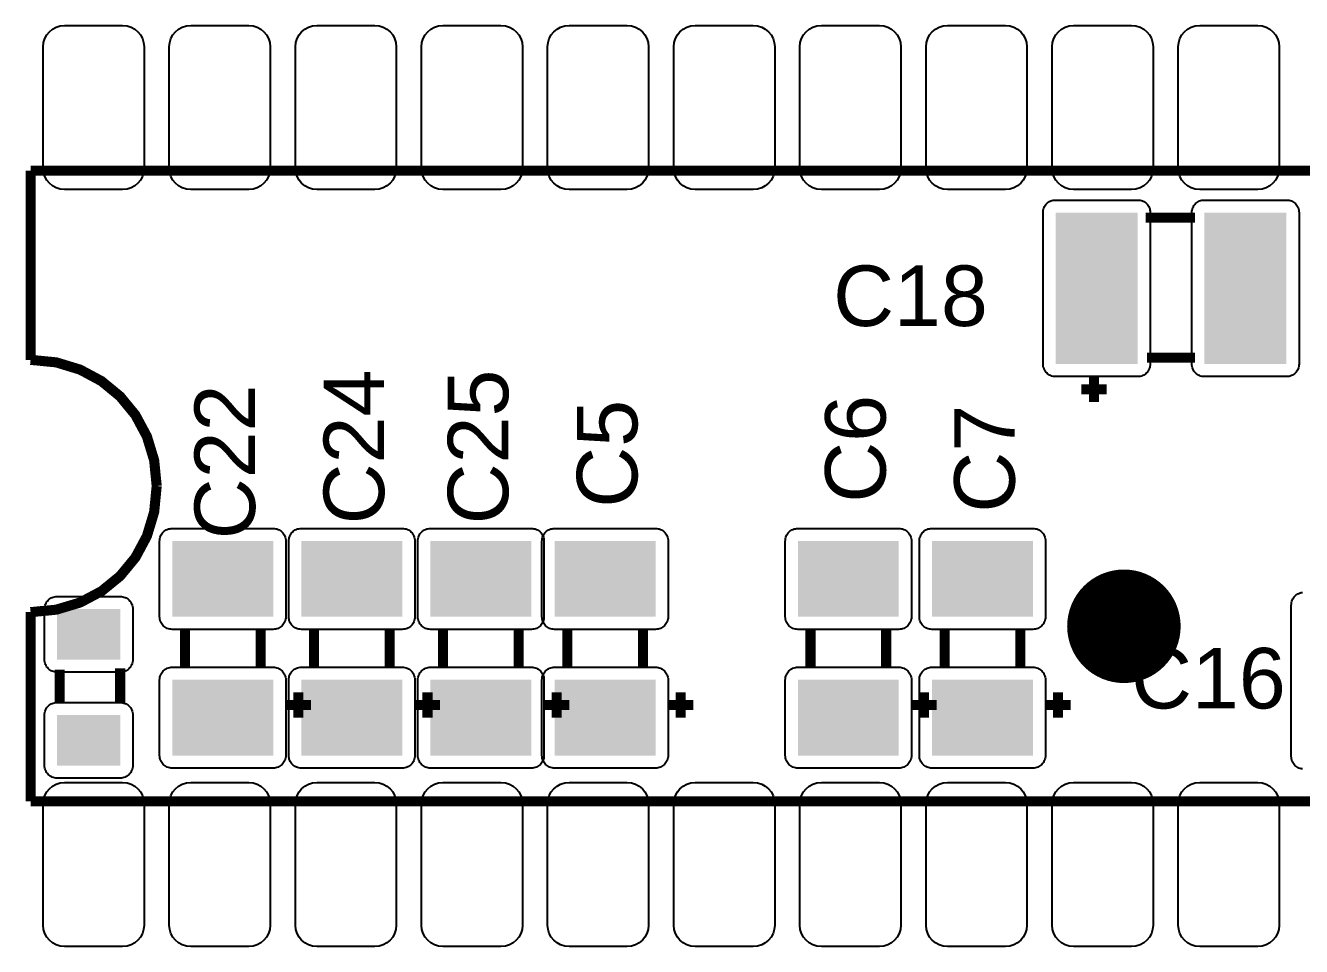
# Model space of a CAD drawing. Header units: inches. Extents: x -2.62 to 2.61, y -2.28 to 2.28.
# Drawn here: x -1.934 to -0.922, y -0.789 to -0.059 of the extents above; entities that cross this region are included whole.
import ezdxf

# ---------------------------------------------------------------- set-up
doc = ezdxf.new("R2010")
doc.units = ezdxf.units.IN
doc.layers.get('0').update_dxf_attribs({"linetype": 'CONTINUOUS'})

# ---------------------------------------------------------------- blocks, each defined once
blk = doc.blocks.new('RPAD')
blk.add_trace([(-0.5, -0.5), (-0.5, 0.5), (0.5, -0.5), (0.5, 0.5)])
blk = doc.blocks.new('EPAD')
at = {"const_width": 0.5}
blk.add_lwpolyline([(-0.25, 0, 1), (0.25, 0, 1)], format="xyb", close=True, dxfattribs=at)

msp = doc.modelspace()

# ---------------------------------------------------------------- linework, layer by layer
for points in [[(-1.857, -0.189409), (-1.903, -0.189409), (-1.906476, -0.189071), (-1.90969, -0.188098), (-1.912581, -0.186552), (-1.915086, -0.184495), (-1.917143, -0.181991), (-1.918689, -0.1791), (-1.919662, -0.175885), (-1.92, -0.172409), (-1.92, -0.076409), (-1.919662, -0.072933), (-1.918689, -0.069719), (-1.917143, -0.066828), (-1.915086, -0.064324), (-1.912581, -0.062267), (-1.90969, -0.060721), (-1.906476, -0.059748), (-1.903, -0.059409), (-1.857, -0.059409), (-1.853524, -0.059748), (-1.85031, -0.060721), (-1.847419, -0.062267), (-1.844914, -0.064324), (-1.842857, -0.066828), (-1.841311, -0.069719), (-1.840338, -0.072933), (-1.84, -0.076409), (-1.84, -0.172409), (-1.840338, -0.175885), (-1.841311, -0.1791), (-1.842857, -0.181991), (-1.844914, -0.184495), (-1.847419, -0.186552), (-1.85031, -0.188098), (-1.853524, -0.189071), (-1.857, -0.189409)], [(-1.757, -0.189409), (-1.803, -0.189409), (-1.806476, -0.189071), (-1.80969, -0.188098), (-1.812581, -0.186552), (-1.815086, -0.184495), (-1.817143, -0.181991), (-1.818689, -0.1791), (-1.819662, -0.175885), (-1.82, -0.172409), (-1.82, -0.076409), (-1.819662, -0.072933), (-1.818689, -0.069719), (-1.817143, -0.066828), (-1.815086, -0.064324), (-1.812581, -0.062267), (-1.80969, -0.060721), (-1.806476, -0.059748), (-1.803, -0.059409), (-1.757, -0.059409), (-1.753524, -0.059748), (-1.75031, -0.060721), (-1.747419, -0.062267), (-1.744914, -0.064324), (-1.742857, -0.066828), (-1.741311, -0.069719), (-1.740338, -0.072933), (-1.74, -0.076409), (-1.74, -0.172409), (-1.740338, -0.175885), (-1.741311, -0.1791), (-1.742857, -0.181991), (-1.744914, -0.184495), (-1.747419, -0.186552), (-1.75031, -0.188098), (-1.753524, -0.189071), (-1.757, -0.189409)], [(-1.657, -0.189409), (-1.703, -0.189409), (-1.706476, -0.189071), (-1.70969, -0.188098), (-1.712581, -0.186552), (-1.715086, -0.184495), (-1.717143, -0.181991), (-1.718689, -0.1791), (-1.719662, -0.175885), (-1.72, -0.172409), (-1.72, -0.076409), (-1.719662, -0.072933), (-1.718689, -0.069719), (-1.717143, -0.066828), (-1.715086, -0.064324), (-1.712581, -0.062267), (-1.70969, -0.060721), (-1.706476, -0.059748), (-1.703, -0.059409), (-1.657, -0.059409), (-1.653524, -0.059748), (-1.65031, -0.060721), (-1.647419, -0.062267), (-1.644914, -0.064324), (-1.642857, -0.066828), (-1.641311, -0.069719), (-1.640338, -0.072933), (-1.64, -0.076409), (-1.64, -0.172409), (-1.640338, -0.175885), (-1.641311, -0.1791), (-1.642857, -0.181991), (-1.644914, -0.184495), (-1.647419, -0.186552), (-1.65031, -0.188098), (-1.653524, -0.189071), (-1.657, -0.189409)], [(-1.557, -0.189409), (-1.603, -0.189409), (-1.606476, -0.189071), (-1.60969, -0.188098), (-1.612581, -0.186552), (-1.615086, -0.184495), (-1.617143, -0.181991), (-1.618689, -0.1791), (-1.619662, -0.175885), (-1.62, -0.172409), (-1.62, -0.076409), (-1.619662, -0.072933), (-1.618689, -0.069719), (-1.617143, -0.066828), (-1.615086, -0.064324), (-1.612581, -0.062267), (-1.60969, -0.060721), (-1.606476, -0.059748), (-1.603, -0.059409), (-1.557, -0.059409), (-1.553524, -0.059748), (-1.55031, -0.060721), (-1.547419, -0.062267), (-1.544914, -0.064324), (-1.542857, -0.066828), (-1.541311, -0.069719), (-1.540338, -0.072933), (-1.54, -0.076409), (-1.54, -0.172409), (-1.540338, -0.175885), (-1.541311, -0.1791), (-1.542857, -0.181991), (-1.544914, -0.184495), (-1.547419, -0.186552), (-1.55031, -0.188098), (-1.553524, -0.189071), (-1.557, -0.189409)], [(-1.457, -0.189409), (-1.503, -0.189409), (-1.506476, -0.189071), (-1.50969, -0.188098), (-1.512581, -0.186552), (-1.515086, -0.184495), (-1.517143, -0.181991), (-1.518689, -0.1791), (-1.519662, -0.175885), (-1.52, -0.172409), (-1.52, -0.076409), (-1.519662, -0.072933), (-1.518689, -0.069719), (-1.517143, -0.066828), (-1.515086, -0.064324), (-1.512581, -0.062267), (-1.50969, -0.060721), (-1.506476, -0.059748), (-1.503, -0.059409), (-1.457, -0.059409), (-1.453524, -0.059748), (-1.45031, -0.060721), (-1.447419, -0.062267), (-1.444914, -0.064324), (-1.442857, -0.066828), (-1.441311, -0.069719), (-1.440338, -0.072933), (-1.44, -0.076409), (-1.44, -0.172409), (-1.440338, -0.175885), (-1.441311, -0.1791), (-1.442857, -0.181991), (-1.444914, -0.184495), (-1.447419, -0.186552), (-1.45031, -0.188098), (-1.453524, -0.189071), (-1.457, -0.189409)], [(-1.357, -0.189409), (-1.403, -0.189409), (-1.406476, -0.189071), (-1.40969, -0.188098), (-1.412581, -0.186552), (-1.415086, -0.184495), (-1.417143, -0.181991), (-1.418689, -0.1791), (-1.419662, -0.175885), (-1.42, -0.172409), (-1.42, -0.076409), (-1.419662, -0.072933), (-1.418689, -0.069719), (-1.417143, -0.066828), (-1.415086, -0.064324), (-1.412581, -0.062267), (-1.40969, -0.060721), (-1.406476, -0.059748), (-1.403, -0.059409), (-1.357, -0.059409), (-1.353524, -0.059748), (-1.35031, -0.060721), (-1.347419, -0.062267), (-1.344914, -0.064324), (-1.342857, -0.066828), (-1.341311, -0.069719), (-1.340338, -0.072933), (-1.34, -0.076409), (-1.34, -0.172409), (-1.340338, -0.175885), (-1.341311, -0.1791), (-1.342857, -0.181991), (-1.344914, -0.184495), (-1.347419, -0.186552), (-1.35031, -0.188098), (-1.353524, -0.189071), (-1.357, -0.189409)], [(-1.257, -0.189409), (-1.303, -0.189409), (-1.306476, -0.189071), (-1.30969, -0.188098), (-1.312581, -0.186552), (-1.315086, -0.184495), (-1.317143, -0.181991), (-1.318689, -0.1791), (-1.319662, -0.175885), (-1.32, -0.172409), (-1.32, -0.076409), (-1.319662, -0.072933), (-1.318689, -0.069719), (-1.317143, -0.066828), (-1.315086, -0.064324), (-1.312581, -0.062267), (-1.30969, -0.060721), (-1.306476, -0.059748), (-1.303, -0.059409), (-1.257, -0.059409), (-1.253524, -0.059748), (-1.25031, -0.060721), (-1.247419, -0.062267), (-1.244914, -0.064324), (-1.242857, -0.066828), (-1.241311, -0.069719), (-1.240338, -0.072933), (-1.24, -0.076409), (-1.24, -0.172409), (-1.240338, -0.175885), (-1.241311, -0.1791), (-1.242857, -0.181991), (-1.244914, -0.184495), (-1.247419, -0.186552), (-1.25031, -0.188098), (-1.253524, -0.189071), (-1.257, -0.189409)], [(-1.157, -0.189409), (-1.203, -0.189409), (-1.206476, -0.189071), (-1.20969, -0.188098), (-1.212581, -0.186552), (-1.215086, -0.184495), (-1.217143, -0.181991), (-1.218689, -0.1791), (-1.219662, -0.175885), (-1.22, -0.172409), (-1.22, -0.076409), (-1.219662, -0.072933), (-1.218689, -0.069719), (-1.217143, -0.066828), (-1.215086, -0.064324), (-1.212581, -0.062267), (-1.20969, -0.060721), (-1.206476, -0.059748), (-1.203, -0.059409), (-1.157, -0.059409), (-1.153524, -0.059748), (-1.15031, -0.060721), (-1.147419, -0.062267), (-1.144914, -0.064324), (-1.142857, -0.066828), (-1.141311, -0.069719), (-1.140338, -0.072933), (-1.14, -0.076409), (-1.14, -0.172409), (-1.140338, -0.175885), (-1.141311, -0.1791), (-1.142857, -0.181991), (-1.144914, -0.184495), (-1.147419, -0.186552), (-1.15031, -0.188098), (-1.153524, -0.189071), (-1.157, -0.189409)], [(-1.057, -0.189409), (-1.103, -0.189409), (-1.106476, -0.189071), (-1.10969, -0.188098), (-1.112581, -0.186552), (-1.115086, -0.184495), (-1.117143, -0.181991), (-1.118689, -0.1791), (-1.119662, -0.175885), (-1.12, -0.172409), (-1.12, -0.076409), (-1.119662, -0.072933), (-1.118689, -0.069719), (-1.117143, -0.066828), (-1.115086, -0.064324), (-1.112581, -0.062267), (-1.10969, -0.060721), (-1.106476, -0.059748), (-1.103, -0.059409), (-1.057, -0.059409), (-1.053524, -0.059748), (-1.05031, -0.060721), (-1.047419, -0.062267), (-1.044914, -0.064324), (-1.042857, -0.066828), (-1.041311, -0.069719), (-1.040338, -0.072933), (-1.04, -0.076409), (-1.04, -0.172409), (-1.040338, -0.175885), (-1.041311, -0.1791), (-1.042857, -0.181991), (-1.044914, -0.184495), (-1.047419, -0.186552), (-1.05031, -0.188098), (-1.053524, -0.189071), (-1.057, -0.189409)], [(-0.957, -0.189409), (-1.003, -0.189409), (-1.006476, -0.189071), (-1.00969, -0.188098), (-1.012581, -0.186552), (-1.015086, -0.184495), (-1.017143, -0.181991), (-1.018689, -0.1791), (-1.019662, -0.175885), (-1.02, -0.172409), (-1.02, -0.076409), (-1.019662, -0.072933), (-1.018689, -0.069719), (-1.017143, -0.066828), (-1.015086, -0.064324), (-1.012581, -0.062267), (-1.00969, -0.060721), (-1.006476, -0.059748), (-1.003, -0.059409), (-0.957, -0.059409), (-0.953524, -0.059748), (-0.95031, -0.060721), (-0.947419, -0.062267), (-0.944914, -0.064324), (-0.942857, -0.066828), (-0.941311, -0.069719), (-0.940338, -0.072933), (-0.94, -0.076409), (-0.94, -0.172409), (-0.940338, -0.175885), (-0.941311, -0.1791), (-0.942857, -0.181991), (-0.944914, -0.184495), (-0.947419, -0.186552), (-0.95031, -0.188098), (-0.953524, -0.189071), (-0.957, -0.189409)], [(-1.052224, -0.337717), (-1.117224, -0.337717), (-1.118264, -0.337666), (-1.119269, -0.337518), (-1.120236, -0.337276), (-1.12116, -0.336945), (-1.122036, -0.33653), (-1.12286, -0.336035), (-1.123628, -0.335466), (-1.124334, -0.334826), (-1.124974, -0.33412), (-1.125543, -0.333352), (-1.126038, -0.332528), (-1.126453, -0.331652), (-1.126783, -0.330728), (-1.127026, -0.329761), (-1.127174, -0.328756), (-1.127224, -0.327717), (-1.127224, -0.207717), (-1.127174, -0.206677), (-1.127026, -0.205672), (-1.126783, -0.204705), (-1.126453, -0.203781), (-1.126038, -0.202905), (-1.125543, -0.202081), (-1.124974, -0.201313), (-1.124334, -0.200607), (-1.123628, -0.199967), (-1.12286, -0.199398), (-1.122036, -0.198903), (-1.12116, -0.198488), (-1.120236, -0.198157), (-1.119269, -0.197915), (-1.118264, -0.197767), (-1.117224, -0.197717), (-1.052224, -0.197717), (-1.051185, -0.197767), (-1.05018, -0.197915), (-1.049213, -0.198157), (-1.048289, -0.198488), (-1.047413, -0.198903), (-1.046589, -0.199398), (-1.045821, -0.199967), (-1.045115, -0.200607), (-1.044475, -0.201313), (-1.043906, -0.202081), (-1.043411, -0.202905), (-1.042996, -0.203781), (-1.042665, -0.204705), (-1.042423, -0.205672), (-1.042275, -0.206677), (-1.042224, -0.207717), (-1.042224, -0.327717), (-1.042275, -0.328756), (-1.042423, -0.329761), (-1.042665, -0.330728), (-1.042996, -0.331652), (-1.043411, -0.332528), (-1.043906, -0.333352), (-1.044475, -0.33412), (-1.045115, -0.334826), (-1.045821, -0.335466), (-1.046589, -0.336035), (-1.047413, -0.33653), (-1.048289, -0.336945), (-1.049213, -0.337276), (-1.05018, -0.337518), (-1.051185, -0.337666), (-1.052224, -0.337717)], [(-0.934224, -0.337717), (-0.999224, -0.337717), (-1.000264, -0.337666), (-1.001269, -0.337518), (-1.002236, -0.337276), (-1.00316, -0.336945), (-1.004036, -0.33653), (-1.00486, -0.336035), (-1.005628, -0.335466), (-1.006334, -0.334826), (-1.006974, -0.33412), (-1.007543, -0.333352), (-1.008038, -0.332528), (-1.008453, -0.331652), (-1.008783, -0.330728), (-1.009026, -0.329761), (-1.009174, -0.328756), (-1.009224, -0.327717), (-1.009224, -0.207717), (-1.009174, -0.206677), (-1.009026, -0.205672), (-1.008783, -0.204705), (-1.008453, -0.203781), (-1.008038, -0.202905), (-1.007543, -0.202081), (-1.006974, -0.201313), (-1.006334, -0.200607), (-1.005628, -0.199967), (-1.00486, -0.199398), (-1.004036, -0.198903), (-1.00316, -0.198488), (-1.002236, -0.198157), (-1.001269, -0.197915), (-1.000264, -0.197767), (-0.999224, -0.197717), (-0.934224, -0.197717), (-0.933185, -0.197767), (-0.93218, -0.197915), (-0.931213, -0.198157), (-0.930289, -0.198488), (-0.929413, -0.198903), (-0.928589, -0.199398), (-0.927821, -0.199967), (-0.927115, -0.200607), (-0.926475, -0.201313), (-0.925906, -0.202081), (-0.925411, -0.202905), (-0.924996, -0.203781), (-0.924665, -0.204705), (-0.924423, -0.205672), (-0.924275, -0.206677), (-0.924224, -0.207717), (-0.924224, -0.327717), (-0.924275, -0.328756), (-0.924423, -0.329761), (-0.924665, -0.330728), (-0.924996, -0.331652), (-0.925411, -0.332528), (-0.925906, -0.333352), (-0.926475, -0.33412), (-0.927115, -0.334826), (-0.927821, -0.335466), (-0.928589, -0.336035), (-0.929413, -0.33653), (-0.930289, -0.336945), (-0.931213, -0.337276), (-0.93218, -0.337518), (-0.933185, -0.337666), (-0.934224, -0.337717)], [(-1.727638, -0.468031), (-1.727638, -0.528031), (-1.727688, -0.529071), (-1.727837, -0.530076), (-1.728079, -0.531043), (-1.728409, -0.531967), (-1.728824, -0.532843), (-1.729319, -0.533667), (-1.729888, -0.534435), (-1.730528, -0.535141), (-1.731235, -0.535781), (-1.732002, -0.53635), (-1.732826, -0.536845), (-1.733702, -0.53726), (-1.734626, -0.537591), (-1.735593, -0.537833), (-1.736598, -0.537981), (-1.737638, -0.538031), (-1.817638, -0.538031), (-1.818677, -0.537981), (-1.819682, -0.537833), (-1.820649, -0.537591), (-1.821573, -0.53726), (-1.82245, -0.536845), (-1.823274, -0.53635), (-1.824041, -0.535781), (-1.824747, -0.535141), (-1.825387, -0.534435), (-1.825957, -0.533667), (-1.826452, -0.532843), (-1.826866, -0.531967), (-1.827197, -0.531043), (-1.827439, -0.530076), (-1.827587, -0.529071), (-1.827638, -0.528031), (-1.827638, -0.468031), (-1.827587, -0.466992), (-1.827439, -0.465987), (-1.827197, -0.46502), (-1.826866, -0.464096), (-1.826452, -0.46322), (-1.825957, -0.462396), (-1.825387, -0.461628), (-1.824747, -0.460922), (-1.824041, -0.460282), (-1.823274, -0.459713), (-1.82245, -0.459218), (-1.821573, -0.458803), (-1.820649, -0.458472), (-1.819682, -0.45823), (-1.818677, -0.458082), (-1.817638, -0.458031), (-1.737638, -0.458031), (-1.736598, -0.458082), (-1.735593, -0.45823), (-1.734626, -0.458472), (-1.733702, -0.458803), (-1.732826, -0.459218), (-1.732002, -0.459713), (-1.731235, -0.460282), (-1.730528, -0.460922), (-1.729888, -0.461628), (-1.729319, -0.462396), (-1.728824, -0.46322), (-1.728409, -0.464096), (-1.728079, -0.46502), (-1.727837, -0.465987), (-1.727688, -0.466992), (-1.727638, -0.468031)], [(-1.625276, -0.468031), (-1.625276, -0.528031), (-1.625326, -0.529071), (-1.625474, -0.530076), (-1.625717, -0.531043), (-1.626047, -0.531967), (-1.626462, -0.532843), (-1.626957, -0.533667), (-1.627526, -0.534435), (-1.628166, -0.535141), (-1.628872, -0.535781), (-1.62964, -0.53635), (-1.630464, -0.536845), (-1.63134, -0.53726), (-1.632264, -0.537591), (-1.633231, -0.537833), (-1.634236, -0.537981), (-1.635276, -0.538031), (-1.715276, -0.538031), (-1.716315, -0.537981), (-1.71732, -0.537833), (-1.718287, -0.537591), (-1.719211, -0.53726), (-1.720087, -0.536845), (-1.720911, -0.53635), (-1.721679, -0.535781), (-1.722385, -0.535141), (-1.723025, -0.534435), (-1.723594, -0.533667), (-1.724089, -0.532843), (-1.724504, -0.531967), (-1.724835, -0.531043), (-1.725077, -0.530076), (-1.725225, -0.529071), (-1.725276, -0.528031), (-1.725276, -0.468031), (-1.725225, -0.466992), (-1.725077, -0.465987), (-1.724835, -0.46502), (-1.724504, -0.464096), (-1.724089, -0.46322), (-1.723594, -0.462396), (-1.723025, -0.461628), (-1.722385, -0.460922), (-1.721679, -0.460282), (-1.720911, -0.459713), (-1.720087, -0.459218), (-1.719211, -0.458803), (-1.718287, -0.458472), (-1.71732, -0.45823), (-1.716315, -0.458082), (-1.715276, -0.458031), (-1.635276, -0.458031), (-1.634236, -0.458082), (-1.633231, -0.45823), (-1.632264, -0.458472), (-1.63134, -0.458803), (-1.630464, -0.459218), (-1.62964, -0.459713), (-1.628872, -0.460282), (-1.628166, -0.460922), (-1.627526, -0.461628), (-1.626957, -0.462396), (-1.626462, -0.46322), (-1.626047, -0.464096), (-1.625717, -0.46502), (-1.625474, -0.465987), (-1.625326, -0.466992), (-1.625276, -0.468031)], [(-1.522913, -0.468031), (-1.522913, -0.528031), (-1.522964, -0.529071), (-1.523112, -0.530076), (-1.523354, -0.531043), (-1.523685, -0.531967), (-1.5241, -0.532843), (-1.524594, -0.533667), (-1.525164, -0.534435), (-1.525804, -0.535141), (-1.52651, -0.535781), (-1.527278, -0.53635), (-1.528102, -0.536845), (-1.528978, -0.53726), (-1.529902, -0.537591), (-1.530869, -0.537833), (-1.531874, -0.537981), (-1.532913, -0.538031), (-1.612913, -0.538031), (-1.613953, -0.537981), (-1.614958, -0.537833), (-1.615925, -0.537591), (-1.616849, -0.53726), (-1.617725, -0.536845), (-1.618549, -0.53635), (-1.619317, -0.535781), (-1.620023, -0.535141), (-1.620663, -0.534435), (-1.621232, -0.533667), (-1.621727, -0.532843), (-1.622142, -0.531967), (-1.622472, -0.531043), (-1.622715, -0.530076), (-1.622863, -0.529071), (-1.622913, -0.528031), (-1.622913, -0.468031), (-1.622863, -0.466992), (-1.622715, -0.465987), (-1.622472, -0.46502), (-1.622142, -0.464096), (-1.621727, -0.46322), (-1.621232, -0.462396), (-1.620663, -0.461628), (-1.620023, -0.460922), (-1.619317, -0.460282), (-1.618549, -0.459713), (-1.617725, -0.459218), (-1.616849, -0.458803), (-1.615925, -0.458472), (-1.614958, -0.45823), (-1.613953, -0.458082), (-1.612913, -0.458031), (-1.532913, -0.458031), (-1.531874, -0.458082), (-1.530869, -0.45823), (-1.529902, -0.458472), (-1.528978, -0.458803), (-1.528102, -0.459218), (-1.527278, -0.459713), (-1.52651, -0.460282), (-1.525804, -0.460922), (-1.525164, -0.461628), (-1.524594, -0.462396), (-1.5241, -0.46322), (-1.523685, -0.464096), (-1.523354, -0.46502), (-1.523112, -0.465987), (-1.522964, -0.466992), (-1.522913, -0.468031)], [(-1.424488, -0.468031), (-1.424488, -0.528031), (-1.424539, -0.529071), (-1.424687, -0.530076), (-1.424929, -0.531043), (-1.42526, -0.531967), (-1.425674, -0.532843), (-1.426169, -0.533667), (-1.426739, -0.534435), (-1.427379, -0.535141), (-1.428085, -0.535781), (-1.428852, -0.53635), (-1.429676, -0.536845), (-1.430553, -0.53726), (-1.431477, -0.537591), (-1.432444, -0.537833), (-1.433449, -0.537981), (-1.434488, -0.538031), (-1.514488, -0.538031), (-1.515528, -0.537981), (-1.516533, -0.537833), (-1.5175, -0.537591), (-1.518424, -0.53726), (-1.5193, -0.536845), (-1.520124, -0.53635), (-1.520891, -0.535781), (-1.521598, -0.535141), (-1.522238, -0.534435), (-1.522807, -0.533667), (-1.523302, -0.532843), (-1.523717, -0.531967), (-1.524047, -0.531043), (-1.524289, -0.530076), (-1.524438, -0.529071), (-1.524488, -0.528031), (-1.524488, -0.468031), (-1.524438, -0.466992), (-1.524289, -0.465987), (-1.524047, -0.46502), (-1.523717, -0.464096), (-1.523302, -0.46322), (-1.522807, -0.462396), (-1.522238, -0.461628), (-1.521598, -0.460922), (-1.520891, -0.460282), (-1.520124, -0.459713), (-1.5193, -0.459218), (-1.518424, -0.458803), (-1.5175, -0.458472), (-1.516533, -0.45823), (-1.515528, -0.458082), (-1.514488, -0.458031), (-1.434488, -0.458031), (-1.433449, -0.458082), (-1.432444, -0.45823), (-1.431477, -0.458472), (-1.430553, -0.458803), (-1.429676, -0.459218), (-1.428852, -0.459713), (-1.428085, -0.460282), (-1.427379, -0.460922), (-1.426739, -0.461628), (-1.426169, -0.462396), (-1.425674, -0.46322), (-1.42526, -0.464096), (-1.424929, -0.46502), (-1.424687, -0.465987), (-1.424539, -0.466992), (-1.424488, -0.468031)], [(-1.231575, -0.468031), (-1.231575, -0.528031), (-1.231625, -0.529071), (-1.231774, -0.530076), (-1.232016, -0.531043), (-1.232346, -0.531967), (-1.232761, -0.532843), (-1.233256, -0.533667), (-1.233825, -0.534435), (-1.234465, -0.535141), (-1.235172, -0.535781), (-1.235939, -0.53635), (-1.236763, -0.536845), (-1.237639, -0.53726), (-1.238563, -0.537591), (-1.23953, -0.537833), (-1.240535, -0.537981), (-1.241575, -0.538031), (-1.321575, -0.538031), (-1.322614, -0.537981), (-1.323619, -0.537833), (-1.324586, -0.537591), (-1.32551, -0.53726), (-1.326387, -0.536845), (-1.327211, -0.53635), (-1.327978, -0.535781), (-1.328684, -0.535141), (-1.329324, -0.534435), (-1.329894, -0.533667), (-1.330389, -0.532843), (-1.330803, -0.531967), (-1.331134, -0.531043), (-1.331376, -0.530076), (-1.331524, -0.529071), (-1.331575, -0.528031), (-1.331575, -0.468031), (-1.331524, -0.466992), (-1.331376, -0.465987), (-1.331134, -0.46502), (-1.330803, -0.464096), (-1.330389, -0.46322), (-1.329894, -0.462396), (-1.329324, -0.461628), (-1.328684, -0.460922), (-1.327978, -0.460282), (-1.327211, -0.459713), (-1.326387, -0.459218), (-1.32551, -0.458803), (-1.324586, -0.458472), (-1.323619, -0.45823), (-1.322614, -0.458082), (-1.321575, -0.458031), (-1.241575, -0.458031), (-1.240535, -0.458082), (-1.23953, -0.45823), (-1.238563, -0.458472), (-1.237639, -0.458803), (-1.236763, -0.459218), (-1.235939, -0.459713), (-1.235172, -0.460282), (-1.234465, -0.460922), (-1.233825, -0.461628), (-1.233256, -0.462396), (-1.232761, -0.46322), (-1.232346, -0.464096), (-1.232016, -0.46502), (-1.231774, -0.465987), (-1.231625, -0.466992), (-1.231575, -0.468031)], [(-1.125276, -0.468031), (-1.125276, -0.528031), (-1.125326, -0.529071), (-1.125474, -0.530076), (-1.125717, -0.531043), (-1.126047, -0.531967), (-1.126462, -0.532843), (-1.126957, -0.533667), (-1.127526, -0.534435), (-1.128166, -0.535141), (-1.128872, -0.535781), (-1.12964, -0.53635), (-1.130464, -0.536845), (-1.13134, -0.53726), (-1.132264, -0.537591), (-1.133231, -0.537833), (-1.134236, -0.537981), (-1.135276, -0.538031), (-1.215276, -0.538031), (-1.216315, -0.537981), (-1.21732, -0.537833), (-1.218287, -0.537591), (-1.219211, -0.53726), (-1.220087, -0.536845), (-1.220911, -0.53635), (-1.221679, -0.535781), (-1.222385, -0.535141), (-1.223025, -0.534435), (-1.223594, -0.533667), (-1.224089, -0.532843), (-1.224504, -0.531967), (-1.224835, -0.531043), (-1.225077, -0.530076), (-1.225225, -0.529071), (-1.225276, -0.528031), (-1.225276, -0.468031), (-1.225225, -0.466992), (-1.225077, -0.465987), (-1.224835, -0.46502), (-1.224504, -0.464096), (-1.224089, -0.46322), (-1.223594, -0.462396), (-1.223025, -0.461628), (-1.222385, -0.460922), (-1.221679, -0.460282), (-1.220911, -0.459713), (-1.220087, -0.459218), (-1.219211, -0.458803), (-1.218287, -0.458472), (-1.21732, -0.45823), (-1.216315, -0.458082), (-1.215276, -0.458031), (-1.135276, -0.458031), (-1.134236, -0.458082), (-1.133231, -0.45823), (-1.132264, -0.458472), (-1.13134, -0.458803), (-1.130464, -0.459218), (-1.12964, -0.459713), (-1.128872, -0.460282), (-1.128166, -0.460922), (-1.127526, -0.461628), (-1.126957, -0.462396), (-1.126462, -0.46322), (-1.126047, -0.464096), (-1.125717, -0.46502), (-1.125474, -0.465987), (-1.125326, -0.466992), (-1.125276, -0.468031)], [(-1.918937, -0.561984), (-1.918937, -0.521984), (-1.918887, -0.520945), (-1.918738, -0.51994), (-1.918496, -0.518973), (-1.918165, -0.518049), (-1.917751, -0.517172), (-1.917256, -0.516348), (-1.916687, -0.515581), (-1.916046, -0.514875), (-1.91534, -0.514235), (-1.914573, -0.513665), (-1.913749, -0.513171), (-1.912872, -0.512756), (-1.911948, -0.512425), (-1.910981, -0.512183), (-1.909976, -0.512035), (-1.908937, -0.511984), (-1.858937, -0.511984), (-1.857898, -0.512035), (-1.856893, -0.512183), (-1.855926, -0.512425), (-1.855002, -0.512756), (-1.854125, -0.513171), (-1.853301, -0.513665), (-1.852534, -0.514235), (-1.851828, -0.514875), (-1.851187, -0.515581), (-1.850618, -0.516348), (-1.850123, -0.517172), (-1.849709, -0.518049), (-1.849378, -0.518973), (-1.849136, -0.51994), (-1.848987, -0.520945), (-1.848937, -0.521984), (-1.848937, -0.561984), (-1.848987, -0.563024), (-1.849136, -0.564029), (-1.849378, -0.564996), (-1.849709, -0.56592), (-1.850123, -0.566796), (-1.850618, -0.56762), (-1.851187, -0.568388), (-1.851828, -0.569094), (-1.852534, -0.569734), (-1.853301, -0.570303), (-1.854125, -0.570798), (-1.855002, -0.571213), (-1.855926, -0.571543), (-1.856893, -0.571785), (-1.857898, -0.571934), (-1.858937, -0.571984), (-1.908937, -0.571984), (-1.909976, -0.571934), (-1.910981, -0.571785), (-1.911948, -0.571543), (-1.912872, -0.571213), (-1.913749, -0.570798), (-1.914573, -0.570303), (-1.91534, -0.569734), (-1.916046, -0.569094), (-1.916687, -0.568388), (-1.917256, -0.56762), (-1.917751, -0.566796), (-1.918165, -0.56592), (-1.918496, -0.564996), (-1.918738, -0.564029), (-1.918887, -0.563024), (-1.918937, -0.561984)], [(-1.727638, -0.578031), (-1.727638, -0.638031), (-1.727688, -0.639071), (-1.727837, -0.640076), (-1.728079, -0.641043), (-1.728409, -0.641967), (-1.728824, -0.642843), (-1.729319, -0.643667), (-1.729888, -0.644435), (-1.730528, -0.645141), (-1.731235, -0.645781), (-1.732002, -0.64635), (-1.732826, -0.646845), (-1.733702, -0.64726), (-1.734626, -0.647591), (-1.735593, -0.647833), (-1.736598, -0.647981), (-1.737638, -0.648031), (-1.817638, -0.648031), (-1.818677, -0.647981), (-1.819682, -0.647833), (-1.820649, -0.647591), (-1.821573, -0.64726), (-1.82245, -0.646845), (-1.823274, -0.64635), (-1.824041, -0.645781), (-1.824747, -0.645141), (-1.825387, -0.644435), (-1.825957, -0.643667), (-1.826452, -0.642843), (-1.826866, -0.641967), (-1.827197, -0.641043), (-1.827439, -0.640076), (-1.827587, -0.639071), (-1.827638, -0.638031), (-1.827638, -0.578031), (-1.827587, -0.576992), (-1.827439, -0.575987), (-1.827197, -0.57502), (-1.826866, -0.574096), (-1.826452, -0.57322), (-1.825957, -0.572396), (-1.825387, -0.571628), (-1.824747, -0.570922), (-1.824041, -0.570282), (-1.823274, -0.569713), (-1.82245, -0.569218), (-1.821573, -0.568803), (-1.820649, -0.568472), (-1.819682, -0.56823), (-1.818677, -0.568082), (-1.817638, -0.568031), (-1.737638, -0.568031), (-1.736598, -0.568082), (-1.735593, -0.56823), (-1.734626, -0.568472), (-1.733702, -0.568803), (-1.732826, -0.569218), (-1.732002, -0.569713), (-1.731235, -0.570282), (-1.730528, -0.570922), (-1.729888, -0.571628), (-1.729319, -0.572396), (-1.728824, -0.57322), (-1.728409, -0.574096), (-1.728079, -0.57502), (-1.727837, -0.575987), (-1.727688, -0.576992), (-1.727638, -0.578031)], [(-1.625276, -0.578031), (-1.625276, -0.638031), (-1.625326, -0.639071), (-1.625474, -0.640076), (-1.625717, -0.641043), (-1.626047, -0.641967), (-1.626462, -0.642843), (-1.626957, -0.643667), (-1.627526, -0.644435), (-1.628166, -0.645141), (-1.628872, -0.645781), (-1.62964, -0.64635), (-1.630464, -0.646845), (-1.63134, -0.64726), (-1.632264, -0.647591), (-1.633231, -0.647833), (-1.634236, -0.647981), (-1.635276, -0.648031), (-1.715276, -0.648031), (-1.716315, -0.647981), (-1.71732, -0.647833), (-1.718287, -0.647591), (-1.719211, -0.64726), (-1.720087, -0.646845), (-1.720911, -0.64635), (-1.721679, -0.645781), (-1.722385, -0.645141), (-1.723025, -0.644435), (-1.723594, -0.643667), (-1.724089, -0.642843), (-1.724504, -0.641967), (-1.724835, -0.641043), (-1.725077, -0.640076), (-1.725225, -0.639071), (-1.725276, -0.638031), (-1.725276, -0.578031), (-1.725225, -0.576992), (-1.725077, -0.575987), (-1.724835, -0.57502), (-1.724504, -0.574096), (-1.724089, -0.57322), (-1.723594, -0.572396), (-1.723025, -0.571628), (-1.722385, -0.570922), (-1.721679, -0.570282), (-1.720911, -0.569713), (-1.720087, -0.569218), (-1.719211, -0.568803), (-1.718287, -0.568472), (-1.71732, -0.56823), (-1.716315, -0.568082), (-1.715276, -0.568031), (-1.635276, -0.568031), (-1.634236, -0.568082), (-1.633231, -0.56823), (-1.632264, -0.568472), (-1.63134, -0.568803), (-1.630464, -0.569218), (-1.62964, -0.569713), (-1.628872, -0.570282), (-1.628166, -0.570922), (-1.627526, -0.571628), (-1.626957, -0.572396), (-1.626462, -0.57322), (-1.626047, -0.574096), (-1.625717, -0.57502), (-1.625474, -0.575987), (-1.625326, -0.576992), (-1.625276, -0.578031)], [(-1.522913, -0.578031), (-1.522913, -0.638031), (-1.522964, -0.639071), (-1.523112, -0.640076), (-1.523354, -0.641043), (-1.523685, -0.641967), (-1.5241, -0.642843), (-1.524594, -0.643667), (-1.525164, -0.644435), (-1.525804, -0.645141), (-1.52651, -0.645781), (-1.527278, -0.64635), (-1.528102, -0.646845), (-1.528978, -0.64726), (-1.529902, -0.647591), (-1.530869, -0.647833), (-1.531874, -0.647981), (-1.532913, -0.648031), (-1.612913, -0.648031), (-1.613953, -0.647981), (-1.614958, -0.647833), (-1.615925, -0.647591), (-1.616849, -0.64726), (-1.617725, -0.646845), (-1.618549, -0.64635), (-1.619317, -0.645781), (-1.620023, -0.645141), (-1.620663, -0.644435), (-1.621232, -0.643667), (-1.621727, -0.642843), (-1.622142, -0.641967), (-1.622472, -0.641043), (-1.622715, -0.640076), (-1.622863, -0.639071), (-1.622913, -0.638031), (-1.622913, -0.578031), (-1.622863, -0.576992), (-1.622715, -0.575987), (-1.622472, -0.57502), (-1.622142, -0.574096), (-1.621727, -0.57322), (-1.621232, -0.572396), (-1.620663, -0.571628), (-1.620023, -0.570922), (-1.619317, -0.570282), (-1.618549, -0.569713), (-1.617725, -0.569218), (-1.616849, -0.568803), (-1.615925, -0.568472), (-1.614958, -0.56823), (-1.613953, -0.568082), (-1.612913, -0.568031), (-1.532913, -0.568031), (-1.531874, -0.568082), (-1.530869, -0.56823), (-1.529902, -0.568472), (-1.528978, -0.568803), (-1.528102, -0.569218), (-1.527278, -0.569713), (-1.52651, -0.570282), (-1.525804, -0.570922), (-1.525164, -0.571628), (-1.524594, -0.572396), (-1.5241, -0.57322), (-1.523685, -0.574096), (-1.523354, -0.57502), (-1.523112, -0.575987), (-1.522964, -0.576992), (-1.522913, -0.578031)], [(-1.424488, -0.578031), (-1.424488, -0.638031), (-1.424539, -0.639071), (-1.424687, -0.640076), (-1.424929, -0.641043), (-1.42526, -0.641967), (-1.425674, -0.642843), (-1.426169, -0.643667), (-1.426739, -0.644435), (-1.427379, -0.645141), (-1.428085, -0.645781), (-1.428852, -0.64635), (-1.429676, -0.646845), (-1.430553, -0.64726), (-1.431477, -0.647591), (-1.432444, -0.647833), (-1.433449, -0.647981), (-1.434488, -0.648031), (-1.514488, -0.648031), (-1.515528, -0.647981), (-1.516533, -0.647833), (-1.5175, -0.647591), (-1.518424, -0.64726), (-1.5193, -0.646845), (-1.520124, -0.64635), (-1.520891, -0.645781), (-1.521598, -0.645141), (-1.522238, -0.644435), (-1.522807, -0.643667), (-1.523302, -0.642843), (-1.523717, -0.641967), (-1.524047, -0.641043), (-1.524289, -0.640076), (-1.524438, -0.639071), (-1.524488, -0.638031), (-1.524488, -0.578031), (-1.524438, -0.576992), (-1.524289, -0.575987), (-1.524047, -0.57502), (-1.523717, -0.574096), (-1.523302, -0.57322), (-1.522807, -0.572396), (-1.522238, -0.571628), (-1.521598, -0.570922), (-1.520891, -0.570282), (-1.520124, -0.569713), (-1.5193, -0.569218), (-1.518424, -0.568803), (-1.5175, -0.568472), (-1.516533, -0.56823), (-1.515528, -0.568082), (-1.514488, -0.568031), (-1.434488, -0.568031), (-1.433449, -0.568082), (-1.432444, -0.56823), (-1.431477, -0.568472), (-1.430553, -0.568803), (-1.429676, -0.569218), (-1.428852, -0.569713), (-1.428085, -0.570282), (-1.427379, -0.570922), (-1.426739, -0.571628), (-1.426169, -0.572396), (-1.425674, -0.57322), (-1.42526, -0.574096), (-1.424929, -0.57502), (-1.424687, -0.575987), (-1.424539, -0.576992), (-1.424488, -0.578031)], [(-1.231575, -0.578031), (-1.231575, -0.638031), (-1.231625, -0.639071), (-1.231774, -0.640076), (-1.232016, -0.641043), (-1.232346, -0.641967), (-1.232761, -0.642843), (-1.233256, -0.643667), (-1.233825, -0.644435), (-1.234465, -0.645141), (-1.235172, -0.645781), (-1.235939, -0.64635), (-1.236763, -0.646845), (-1.237639, -0.64726), (-1.238563, -0.647591), (-1.23953, -0.647833), (-1.240535, -0.647981), (-1.241575, -0.648031), (-1.321575, -0.648031), (-1.322614, -0.647981), (-1.323619, -0.647833), (-1.324586, -0.647591), (-1.32551, -0.64726), (-1.326387, -0.646845), (-1.327211, -0.64635), (-1.327978, -0.645781), (-1.328684, -0.645141), (-1.329324, -0.644435), (-1.329894, -0.643667), (-1.330389, -0.642843), (-1.330803, -0.641967), (-1.331134, -0.641043), (-1.331376, -0.640076), (-1.331524, -0.639071), (-1.331575, -0.638031), (-1.331575, -0.578031), (-1.331524, -0.576992), (-1.331376, -0.575987), (-1.331134, -0.57502), (-1.330803, -0.574096), (-1.330389, -0.57322), (-1.329894, -0.572396), (-1.329324, -0.571628), (-1.328684, -0.570922), (-1.327978, -0.570282), (-1.327211, -0.569713), (-1.326387, -0.569218), (-1.32551, -0.568803), (-1.324586, -0.568472), (-1.323619, -0.56823), (-1.322614, -0.568082), (-1.321575, -0.568031), (-1.241575, -0.568031), (-1.240535, -0.568082), (-1.23953, -0.56823), (-1.238563, -0.568472), (-1.237639, -0.568803), (-1.236763, -0.569218), (-1.235939, -0.569713), (-1.235172, -0.570282), (-1.234465, -0.570922), (-1.233825, -0.571628), (-1.233256, -0.572396), (-1.232761, -0.57322), (-1.232346, -0.574096), (-1.232016, -0.57502), (-1.231774, -0.575987), (-1.231625, -0.576992), (-1.231575, -0.578031)], [(-1.125276, -0.578031), (-1.125276, -0.638031), (-1.125326, -0.639071), (-1.125474, -0.640076), (-1.125717, -0.641043), (-1.126047, -0.641967), (-1.126462, -0.642843), (-1.126957, -0.643667), (-1.127526, -0.644435), (-1.128166, -0.645141), (-1.128872, -0.645781), (-1.12964, -0.64635), (-1.130464, -0.646845), (-1.13134, -0.64726), (-1.132264, -0.647591), (-1.133231, -0.647833), (-1.134236, -0.647981), (-1.135276, -0.648031), (-1.215276, -0.648031), (-1.216315, -0.647981), (-1.21732, -0.647833), (-1.218287, -0.647591), (-1.219211, -0.64726), (-1.220087, -0.646845), (-1.220911, -0.64635), (-1.221679, -0.645781), (-1.222385, -0.645141), (-1.223025, -0.644435), (-1.223594, -0.643667), (-1.224089, -0.642843), (-1.224504, -0.641967), (-1.224835, -0.641043), (-1.225077, -0.640076), (-1.225225, -0.639071), (-1.225276, -0.638031), (-1.225276, -0.578031), (-1.225225, -0.576992), (-1.225077, -0.575987), (-1.224835, -0.57502), (-1.224504, -0.574096), (-1.224089, -0.57322), (-1.223594, -0.572396), (-1.223025, -0.571628), (-1.222385, -0.570922), (-1.221679, -0.570282), (-1.220911, -0.569713), (-1.220087, -0.569218), (-1.219211, -0.568803), (-1.218287, -0.568472), (-1.21732, -0.56823), (-1.216315, -0.568082), (-1.215276, -0.568031), (-1.135276, -0.568031), (-1.134236, -0.568082), (-1.133231, -0.56823), (-1.132264, -0.568472), (-1.13134, -0.568803), (-1.130464, -0.569218), (-1.12964, -0.569713), (-1.128872, -0.570282), (-1.128166, -0.570922), (-1.127526, -0.571628), (-1.126957, -0.572396), (-1.126462, -0.57322), (-1.126047, -0.574096), (-1.125717, -0.57502), (-1.125474, -0.575987), (-1.125326, -0.576992), (-1.125276, -0.578031)], [(-1.918937, -0.645984), (-1.918937, -0.605984), (-1.918887, -0.604945), (-1.918738, -0.60394), (-1.918496, -0.602973), (-1.918165, -0.602049), (-1.917751, -0.601172), (-1.917256, -0.600348), (-1.916687, -0.599581), (-1.916046, -0.598875), (-1.91534, -0.598235), (-1.914573, -0.597665), (-1.913749, -0.597171), (-1.912872, -0.596756), (-1.911948, -0.596425), (-1.910981, -0.596183), (-1.909976, -0.596035), (-1.908937, -0.595984), (-1.858937, -0.595984), (-1.857898, -0.596035), (-1.856893, -0.596183), (-1.855926, -0.596425), (-1.855002, -0.596756), (-1.854125, -0.597171), (-1.853301, -0.597665), (-1.852534, -0.598235), (-1.851828, -0.598875), (-1.851187, -0.599581), (-1.850618, -0.600348), (-1.850123, -0.601172), (-1.849709, -0.602049), (-1.849378, -0.602973), (-1.849136, -0.60394), (-1.848987, -0.604945), (-1.848937, -0.605984), (-1.848937, -0.645984), (-1.848987, -0.647024), (-1.849136, -0.648029), (-1.849378, -0.648996), (-1.849709, -0.64992), (-1.850123, -0.650796), (-1.850618, -0.65162), (-1.851187, -0.652388), (-1.851828, -0.653094), (-1.852534, -0.653734), (-1.853301, -0.654303), (-1.854125, -0.654798), (-1.855002, -0.655213), (-1.855926, -0.655543), (-1.856893, -0.655785), (-1.857898, -0.655934), (-1.858937, -0.655984), (-1.908937, -0.655984), (-1.909976, -0.655934), (-1.910981, -0.655785), (-1.911948, -0.655543), (-1.912872, -0.655213), (-1.913749, -0.654798), (-1.914573, -0.654303), (-1.91534, -0.653734), (-1.916046, -0.653094), (-1.916687, -0.652388), (-1.917256, -0.65162), (-1.917751, -0.650796), (-1.918165, -0.64992), (-1.918496, -0.648996), (-1.918738, -0.648029), (-1.918887, -0.647024), (-1.918937, -0.645984)], [(-1.903, -0.659409), (-1.857, -0.659409), (-1.853524, -0.659748), (-1.85031, -0.660721), (-1.847419, -0.662267), (-1.844914, -0.664324), (-1.842857, -0.666828), (-1.841311, -0.669719), (-1.840338, -0.672933), (-1.84, -0.676409), (-1.84, -0.772409), (-1.840338, -0.775885), (-1.841311, -0.7791), (-1.842857, -0.781991), (-1.844914, -0.784495), (-1.847419, -0.786552), (-1.85031, -0.788098), (-1.853524, -0.789071), (-1.857, -0.789409), (-1.903, -0.789409), (-1.906476, -0.789071), (-1.90969, -0.788098), (-1.912581, -0.786552), (-1.915086, -0.784495), (-1.917143, -0.781991), (-1.918689, -0.7791), (-1.919662, -0.775885), (-1.92, -0.772409), (-1.92, -0.676409), (-1.919662, -0.672933), (-1.918689, -0.669719), (-1.917143, -0.666828), (-1.915086, -0.664324), (-1.912581, -0.662267), (-1.90969, -0.660721), (-1.906476, -0.659748), (-1.903, -0.659409)], [(-1.803, -0.659409), (-1.757, -0.659409), (-1.753524, -0.659748), (-1.75031, -0.660721), (-1.747419, -0.662267), (-1.744914, -0.664324), (-1.742857, -0.666828), (-1.741311, -0.669719), (-1.740338, -0.672933), (-1.74, -0.676409), (-1.74, -0.772409), (-1.740338, -0.775885), (-1.741311, -0.7791), (-1.742857, -0.781991), (-1.744914, -0.784495), (-1.747419, -0.786552), (-1.75031, -0.788098), (-1.753524, -0.789071), (-1.757, -0.789409), (-1.803, -0.789409), (-1.806476, -0.789071), (-1.80969, -0.788098), (-1.812581, -0.786552), (-1.815086, -0.784495), (-1.817143, -0.781991), (-1.818689, -0.7791), (-1.819662, -0.775885), (-1.82, -0.772409), (-1.82, -0.676409), (-1.819662, -0.672933), (-1.818689, -0.669719), (-1.817143, -0.666828), (-1.815086, -0.664324), (-1.812581, -0.662267), (-1.80969, -0.660721), (-1.806476, -0.659748), (-1.803, -0.659409)], [(-1.703, -0.659409), (-1.657, -0.659409), (-1.653524, -0.659748), (-1.65031, -0.660721), (-1.647419, -0.662267), (-1.644914, -0.664324), (-1.642857, -0.666828), (-1.641311, -0.669719), (-1.640338, -0.672933), (-1.64, -0.676409), (-1.64, -0.772409), (-1.640338, -0.775885), (-1.641311, -0.7791), (-1.642857, -0.781991), (-1.644914, -0.784495), (-1.647419, -0.786552), (-1.65031, -0.788098), (-1.653524, -0.789071), (-1.657, -0.789409), (-1.703, -0.789409), (-1.706476, -0.789071), (-1.70969, -0.788098), (-1.712581, -0.786552), (-1.715086, -0.784495), (-1.717143, -0.781991), (-1.718689, -0.7791), (-1.719662, -0.775885), (-1.72, -0.772409), (-1.72, -0.676409), (-1.719662, -0.672933), (-1.718689, -0.669719), (-1.717143, -0.666828), (-1.715086, -0.664324), (-1.712581, -0.662267), (-1.70969, -0.660721), (-1.706476, -0.659748), (-1.703, -0.659409)], [(-1.603, -0.659409), (-1.557, -0.659409), (-1.553524, -0.659748), (-1.55031, -0.660721), (-1.547419, -0.662267), (-1.544914, -0.664324), (-1.542857, -0.666828), (-1.541311, -0.669719), (-1.540338, -0.672933), (-1.54, -0.676409), (-1.54, -0.772409), (-1.540338, -0.775885), (-1.541311, -0.7791), (-1.542857, -0.781991), (-1.544914, -0.784495), (-1.547419, -0.786552), (-1.55031, -0.788098), (-1.553524, -0.789071), (-1.557, -0.789409), (-1.603, -0.789409), (-1.606476, -0.789071), (-1.60969, -0.788098), (-1.612581, -0.786552), (-1.615086, -0.784495), (-1.617143, -0.781991), (-1.618689, -0.7791), (-1.619662, -0.775885), (-1.62, -0.772409), (-1.62, -0.676409), (-1.619662, -0.672933), (-1.618689, -0.669719), (-1.617143, -0.666828), (-1.615086, -0.664324), (-1.612581, -0.662267), (-1.60969, -0.660721), (-1.606476, -0.659748), (-1.603, -0.659409)], [(-1.503, -0.659409), (-1.457, -0.659409), (-1.453524, -0.659748), (-1.45031, -0.660721), (-1.447419, -0.662267), (-1.444914, -0.664324), (-1.442857, -0.666828), (-1.441311, -0.669719), (-1.440338, -0.672933), (-1.44, -0.676409), (-1.44, -0.772409), (-1.440338, -0.775885), (-1.441311, -0.7791), (-1.442857, -0.781991), (-1.444914, -0.784495), (-1.447419, -0.786552), (-1.45031, -0.788098), (-1.453524, -0.789071), (-1.457, -0.789409), (-1.503, -0.789409), (-1.506476, -0.789071), (-1.50969, -0.788098), (-1.512581, -0.786552), (-1.515086, -0.784495), (-1.517143, -0.781991), (-1.518689, -0.7791), (-1.519662, -0.775885), (-1.52, -0.772409), (-1.52, -0.676409), (-1.519662, -0.672933), (-1.518689, -0.669719), (-1.517143, -0.666828), (-1.515086, -0.664324), (-1.512581, -0.662267), (-1.50969, -0.660721), (-1.506476, -0.659748), (-1.503, -0.659409)], [(-1.403, -0.659409), (-1.357, -0.659409), (-1.353524, -0.659748), (-1.35031, -0.660721), (-1.347419, -0.662267), (-1.344914, -0.664324), (-1.342857, -0.666828), (-1.341311, -0.669719), (-1.340338, -0.672933), (-1.34, -0.676409), (-1.34, -0.772409), (-1.340338, -0.775885), (-1.341311, -0.7791), (-1.342857, -0.781991), (-1.344914, -0.784495), (-1.347419, -0.786552), (-1.35031, -0.788098), (-1.353524, -0.789071), (-1.357, -0.789409), (-1.403, -0.789409), (-1.406476, -0.789071), (-1.40969, -0.788098), (-1.412581, -0.786552), (-1.415086, -0.784495), (-1.417143, -0.781991), (-1.418689, -0.7791), (-1.419662, -0.775885), (-1.42, -0.772409), (-1.42, -0.676409), (-1.419662, -0.672933), (-1.418689, -0.669719), (-1.417143, -0.666828), (-1.415086, -0.664324), (-1.412581, -0.662267), (-1.40969, -0.660721), (-1.406476, -0.659748), (-1.403, -0.659409)], [(-1.303, -0.659409), (-1.257, -0.659409), (-1.253524, -0.659748), (-1.25031, -0.660721), (-1.247419, -0.662267), (-1.244914, -0.664324), (-1.242857, -0.666828), (-1.241311, -0.669719), (-1.240338, -0.672933), (-1.24, -0.676409), (-1.24, -0.772409), (-1.240338, -0.775885), (-1.241311, -0.7791), (-1.242857, -0.781991), (-1.244914, -0.784495), (-1.247419, -0.786552), (-1.25031, -0.788098), (-1.253524, -0.789071), (-1.257, -0.789409), (-1.303, -0.789409), (-1.306476, -0.789071), (-1.30969, -0.788098), (-1.312581, -0.786552), (-1.315086, -0.784495), (-1.317143, -0.781991), (-1.318689, -0.7791), (-1.319662, -0.775885), (-1.32, -0.772409), (-1.32, -0.676409), (-1.319662, -0.672933), (-1.318689, -0.669719), (-1.317143, -0.666828), (-1.315086, -0.664324), (-1.312581, -0.662267), (-1.30969, -0.660721), (-1.306476, -0.659748), (-1.303, -0.659409)], [(-1.203, -0.659409), (-1.157, -0.659409), (-1.153524, -0.659748), (-1.15031, -0.660721), (-1.147419, -0.662267), (-1.144914, -0.664324), (-1.142857, -0.666828), (-1.141311, -0.669719), (-1.140338, -0.672933), (-1.14, -0.676409), (-1.14, -0.772409), (-1.140338, -0.775885), (-1.141311, -0.7791), (-1.142857, -0.781991), (-1.144914, -0.784495), (-1.147419, -0.786552), (-1.15031, -0.788098), (-1.153524, -0.789071), (-1.157, -0.789409), (-1.203, -0.789409), (-1.206476, -0.789071), (-1.20969, -0.788098), (-1.212581, -0.786552), (-1.215086, -0.784495), (-1.217143, -0.781991), (-1.218689, -0.7791), (-1.219662, -0.775885), (-1.22, -0.772409), (-1.22, -0.676409), (-1.219662, -0.672933), (-1.218689, -0.669719), (-1.217143, -0.666828), (-1.215086, -0.664324), (-1.212581, -0.662267), (-1.20969, -0.660721), (-1.206476, -0.659748), (-1.203, -0.659409)], [(-1.103, -0.659409), (-1.057, -0.659409), (-1.053524, -0.659748), (-1.05031, -0.660721), (-1.047419, -0.662267), (-1.044914, -0.664324), (-1.042857, -0.666828), (-1.041311, -0.669719), (-1.040338, -0.672933), (-1.04, -0.676409), (-1.04, -0.772409), (-1.040338, -0.775885), (-1.041311, -0.7791), (-1.042857, -0.781991), (-1.044914, -0.784495), (-1.047419, -0.786552), (-1.05031, -0.788098), (-1.053524, -0.789071), (-1.057, -0.789409), (-1.103, -0.789409), (-1.106476, -0.789071), (-1.10969, -0.788098), (-1.112581, -0.786552), (-1.115086, -0.784495), (-1.117143, -0.781991), (-1.118689, -0.7791), (-1.119662, -0.775885), (-1.12, -0.772409), (-1.12, -0.676409), (-1.119662, -0.672933), (-1.118689, -0.669719), (-1.117143, -0.666828), (-1.115086, -0.664324), (-1.112581, -0.662267), (-1.10969, -0.660721), (-1.106476, -0.659748), (-1.103, -0.659409)], [(-1.003, -0.659409), (-0.957, -0.659409), (-0.953524, -0.659748), (-0.95031, -0.660721), (-0.947419, -0.662267), (-0.944914, -0.664324), (-0.942857, -0.666828), (-0.941311, -0.669719), (-0.940338, -0.672933), (-0.94, -0.676409), (-0.94, -0.772409), (-0.940338, -0.775885), (-0.941311, -0.7791), (-0.942857, -0.781991), (-0.944914, -0.784495), (-0.947419, -0.786552), (-0.95031, -0.788098), (-0.953524, -0.789071), (-0.957, -0.789409), (-1.003, -0.789409), (-1.006476, -0.789071), (-1.00969, -0.788098), (-1.012581, -0.786552), (-1.015086, -0.784495), (-1.017143, -0.781991), (-1.018689, -0.7791), (-1.019662, -0.775885), (-1.02, -0.772409), (-1.02, -0.676409), (-1.019662, -0.672933), (-1.018689, -0.669719), (-1.017143, -0.666828), (-1.015086, -0.664324), (-1.012581, -0.662267), (-1.00969, -0.660721), (-1.006476, -0.659748), (-1.003, -0.659409)]]:
    msp.add_lwpolyline(points, close=True)
at = {"const_width": 0.008}
for points in [[(-1.93, -0.324409), (-1.93, -0.174409)], [(-1.93, -0.174409), (0.07, -0.174409)], [(-1.93, -0.324409), (-1.93, -0.174409)], [(-1.93, -0.174409), (0.07, -0.174409)], [(-1.93, -0.324409), (-1.93, -0.174409)], [(-1.93, -0.174409), (0.07, -0.174409)], [(-1.006724, -0.211717), (-1.045724, -0.211717)], [(-1.006724, -0.211717), (-1.045724, -0.211717)], [(-1.006724, -0.211717), (-1.045724, -0.211717)], [(-1.83, -0.424409), (-1.832, -0.404035), (-1.83775, -0.385159), (-1.846875, -0.368159), (-1.859, -0.353409), (-1.87375, -0.341284), (-1.89075, -0.332159), (-1.909625, -0.326409), (-1.93, -0.324409)], [(-1.83, -0.424409), (-1.832, -0.404035), (-1.83775, -0.385159), (-1.846875, -0.368159), (-1.859, -0.353409), (-1.87375, -0.341284), (-1.89075, -0.332159), (-1.909625, -0.326409), (-1.93, -0.324409)], [(-1.83, -0.424409), (-1.832, -0.404035), (-1.83775, -0.385159), (-1.846875, -0.368159), (-1.859, -0.353409), (-1.87375, -0.341284), (-1.89075, -0.332159), (-1.909625, -0.326409), (-1.93, -0.324409)], [(-1.006724, -0.322717), (-1.044724, -0.322717)], [(-1.006724, -0.322717), (-1.044724, -0.322717)], [(-1.006724, -0.322717), (-1.044724, -0.322717)], [(-1.086724, -0.337717), (-1.086724, -0.357717)], [(-1.086724, -0.337717), (-1.086724, -0.357717)], [(-1.086724, -0.337717), (-1.086724, -0.357717)], [(-1.076724, -0.347717), (-1.096724, -0.347717)], [(-1.076724, -0.347717), (-1.096724, -0.347717)], [(-1.076724, -0.347717), (-1.096724, -0.347717)], [(-1.83, -0.424409), (-1.832, -0.445072), (-1.83775, -0.464081), (-1.846875, -0.481099), (-1.859, -0.495784), (-1.87375, -0.507798), (-1.89075, -0.5168), (-1.909625, -0.52245), (-1.93, -0.524409)], [(-1.83, -0.424409), (-1.832, -0.445072), (-1.83775, -0.464081), (-1.846875, -0.481099), (-1.859, -0.495784), (-1.87375, -0.507798), (-1.89075, -0.5168), (-1.909625, -0.52245), (-1.93, -0.524409)], [(-1.83, -0.424409), (-1.832, -0.445072), (-1.83775, -0.464081), (-1.846875, -0.481099), (-1.859, -0.495784), (-1.87375, -0.507798), (-1.89075, -0.5168), (-1.909625, -0.52245), (-1.93, -0.524409)], [(-1.93, -0.674409), (-1.93, -0.524409)], [(-1.93, -0.674409), (-1.93, -0.524409)], [(-1.93, -0.674409), (-1.93, -0.524409)], [(-1.807638, -0.538031), (-1.807638, -0.568031)], [(-1.807638, -0.538031), (-1.807638, -0.568031)], [(-1.807638, -0.538031), (-1.807638, -0.568031)], [(-1.747638, -0.538031), (-1.747638, -0.568031)], [(-1.747638, -0.538031), (-1.747638, -0.568031)], [(-1.747638, -0.538031), (-1.747638, -0.568031)], [(-1.705276, -0.538031), (-1.705276, -0.568031)], [(-1.705276, -0.538031), (-1.705276, -0.568031)], [(-1.705276, -0.538031), (-1.705276, -0.568031)], [(-1.645276, -0.538031), (-1.645276, -0.568031)], [(-1.645276, -0.538031), (-1.645276, -0.568031)], [(-1.645276, -0.538031), (-1.645276, -0.568031)], [(-1.602913, -0.538031), (-1.602913, -0.568031)], [(-1.602913, -0.538031), (-1.602913, -0.568031)], [(-1.602913, -0.538031), (-1.602913, -0.568031)], [(-1.542913, -0.538031), (-1.542913, -0.568031)], [(-1.542913, -0.538031), (-1.542913, -0.568031)], [(-1.542913, -0.538031), (-1.542913, -0.568031)], [(-1.504488, -0.538031), (-1.504488, -0.568031)], [(-1.504488, -0.538031), (-1.504488, -0.568031)], [(-1.504488, -0.538031), (-1.504488, -0.568031)], [(-1.444488, -0.538031), (-1.444488, -0.568031)], [(-1.444488, -0.538031), (-1.444488, -0.568031)], [(-1.444488, -0.538031), (-1.444488, -0.568031)], [(-1.311575, -0.538031), (-1.311575, -0.568031)], [(-1.311575, -0.538031), (-1.311575, -0.568031)], [(-1.311575, -0.538031), (-1.311575, -0.568031)], [(-1.251575, -0.538031), (-1.251575, -0.568031)], [(-1.251575, -0.538031), (-1.251575, -0.568031)], [(-1.251575, -0.538031), (-1.251575, -0.568031)], [(-1.205276, -0.538031), (-1.205276, -0.568031)], [(-1.205276, -0.538031), (-1.205276, -0.568031)], [(-1.205276, -0.538031), (-1.205276, -0.568031)], [(-1.145276, -0.538031), (-1.145276, -0.568031)], [(-1.145276, -0.538031), (-1.145276, -0.568031)], [(-1.145276, -0.538031), (-1.145276, -0.568031)], [(-1.906937, -0.596984), (-1.906937, -0.569984)], [(-1.906937, -0.596984), (-1.906937, -0.569984)], [(-1.906937, -0.596984), (-1.906937, -0.569984)], [(-1.858937, -0.596984), (-1.858937, -0.568984)], [(-1.858937, -0.596984), (-1.858937, -0.568984)], [(-1.858937, -0.596984), (-1.858937, -0.568984)], [(-1.717638, -0.588031), (-1.717638, -0.608031)], [(-1.717638, -0.588031), (-1.717638, -0.608031)], [(-1.717638, -0.588031), (-1.717638, -0.608031)], [(-1.615276, -0.588031), (-1.615276, -0.608031)], [(-1.615276, -0.588031), (-1.615276, -0.608031)], [(-1.615276, -0.588031), (-1.615276, -0.608031)], [(-1.512913, -0.588031), (-1.512913, -0.608031)], [(-1.512913, -0.588031), (-1.512913, -0.608031)], [(-1.512913, -0.588031), (-1.512913, -0.608031)], [(-1.414488, -0.588031), (-1.414488, -0.608031)], [(-1.414488, -0.588031), (-1.414488, -0.608031)], [(-1.414488, -0.588031), (-1.414488, -0.608031)], [(-1.221575, -0.588031), (-1.221575, -0.608031)], [(-1.221575, -0.588031), (-1.221575, -0.608031)], [(-1.221575, -0.588031), (-1.221575, -0.608031)], [(-1.115276, -0.588031), (-1.115276, -0.608031)], [(-1.115276, -0.588031), (-1.115276, -0.608031)], [(-1.115276, -0.588031), (-1.115276, -0.608031)], [(-1.707638, -0.598031), (-1.727638, -0.598031)], [(-1.707638, -0.598031), (-1.727638, -0.598031)], [(-1.707638, -0.598031), (-1.727638, -0.598031)], [(-1.605276, -0.598031), (-1.625276, -0.598031)], [(-1.605276, -0.598031), (-1.625276, -0.598031)], [(-1.605276, -0.598031), (-1.625276, -0.598031)], [(-1.502913, -0.598031), (-1.522913, -0.598031)], [(-1.502913, -0.598031), (-1.522913, -0.598031)], [(-1.502913, -0.598031), (-1.522913, -0.598031)], [(-1.404488, -0.598031), (-1.424488, -0.598031)], [(-1.404488, -0.598031), (-1.424488, -0.598031)], [(-1.404488, -0.598031), (-1.424488, -0.598031)], [(-1.211575, -0.598031), (-1.231575, -0.598031)], [(-1.211575, -0.598031), (-1.231575, -0.598031)], [(-1.211575, -0.598031), (-1.231575, -0.598031)], [(-1.105276, -0.598031), (-1.125276, -0.598031)], [(-1.105276, -0.598031), (-1.125276, -0.598031)], [(-1.105276, -0.598031), (-1.125276, -0.598031)], [(-1.93, -0.674409), (0.07, -0.674409)], [(-1.93, -0.674409), (0.07, -0.674409)], [(-1.93, -0.674409), (0.07, -0.674409)]]:
    msp.add_lwpolyline(points, dxfattribs=at)
msp.add_lwpolyline([(-0.921413, -0.64869), (-0.922419, -0.648541), (-0.923385, -0.648299), (-0.924309, -0.647969), (-0.925186, -0.647554), (-0.92601, -0.647059), (-0.926778, -0.64649), (-0.927483, -0.64585), (-0.928124, -0.645143), (-0.928693, -0.644376), (-0.929187, -0.643552), (-0.929602, -0.642676), (-0.929933, -0.641752), (-0.930175, -0.640785), (-0.930324, -0.63978), (-0.930374, -0.63874), (-0.930374, -0.51874), (-0.930324, -0.517701), (-0.930175, -0.516696), (-0.929933, -0.515729), (-0.929602, -0.514805), (-0.929187, -0.513928), (-0.928693, -0.513104), (-0.928124, -0.512337), (-0.927483, -0.511631), (-0.926778, -0.510991), (-0.92601, -0.510421), (-0.925186, -0.509926), (-0.924309, -0.509512), (-0.923385, -0.509181), (-0.922419, -0.508939), (-0.921413, -0.508791)])

# ---------------------------------------------------------------- block references
for p, xscale, yscale, rotation in [((-1.084724, -0.267717), 0.065, 0.12, 180), ((-0.966724, -0.267717), 0.065, 0.12, 180), ((-1.777638, -0.498031), 0.06, 0.08, -90), ((-1.675276, -0.498031), 0.06, 0.08, -90), ((-1.572913, -0.498031), 0.06, 0.08, -90), ((-1.474488, -0.498031), 0.06, 0.08, -90), ((-1.281575, -0.498031), 0.06, 0.08, -90), ((-1.175276, -0.498031), 0.06, 0.08, -90), ((-1.883937, -0.541984), 0.04, 0.05, 90), ((-1.777638, -0.608032), 0.06, 0.08, -90), ((-1.675276, -0.608032), 0.06, 0.08, -90), ((-1.572913, -0.608032), 0.06, 0.08, -90), ((-1.474488, -0.608032), 0.06, 0.08, -90), ((-1.281575, -0.608032), 0.06, 0.08, -90), ((-1.175276, -0.608032), 0.06, 0.08, -90), ((-1.883937, -0.625984), 0.04, 0.05, 90)]:
    msp.add_blockref('RPAD', p, dxfattribs=dict(xscale=xscale, yscale=yscale, rotation=rotation))
at = {"xscale": 0.09, "yscale": 0.09}
msp.add_blockref('EPAD', (-1.063094, -0.535607), dxfattribs=at)

# ---------------------------------------------------------------- texts
at = {"width": 1.041667}
for s, p in [('C18', (-1.293638, -0.297606)), ('C18', (-1.293638, -0.297606)), ('C18', (-1.293638, -0.297606)), ('C16', (-1.057417, -0.600756)), ('C16', (-1.057417, -0.600756)), ('C16', (-1.057417, -0.600756))]:
    msp.add_text(s, height=0.048, dxfattribs=at).set_placement(p)
for s, p in [('C24', (-1.649638, -0.454803)), ('C24', (-1.649638, -0.454803)), ('C24', (-1.649638, -0.454803)), ('C25', (-1.551213, -0.454803)), ('C25', (-1.551213, -0.454803)), ('C25', (-1.551213, -0.454803)), ('C22', (-1.752, -0.466614)), ('C22', (-1.752, -0.466614)), ('C22', (-1.752, -0.466614)), ('C5', (-1.44885, -0.441614)), ('C5', (-1.44885, -0.441614)), ('C5', (-1.44885, -0.441614)), ('C6', (-1.252, -0.437677)), ('C6', (-1.252, -0.437677)), ('C6', (-1.252, -0.437677)), ('C7', (-1.149638, -0.445551)), ('C7', (-1.149638, -0.445551)), ('C7', (-1.149638, -0.445551))]:
    msp.add_text(s, height=0.048, rotation=90, dxfattribs=at).set_placement(p)

doc.saveas('drawing.dxf')
